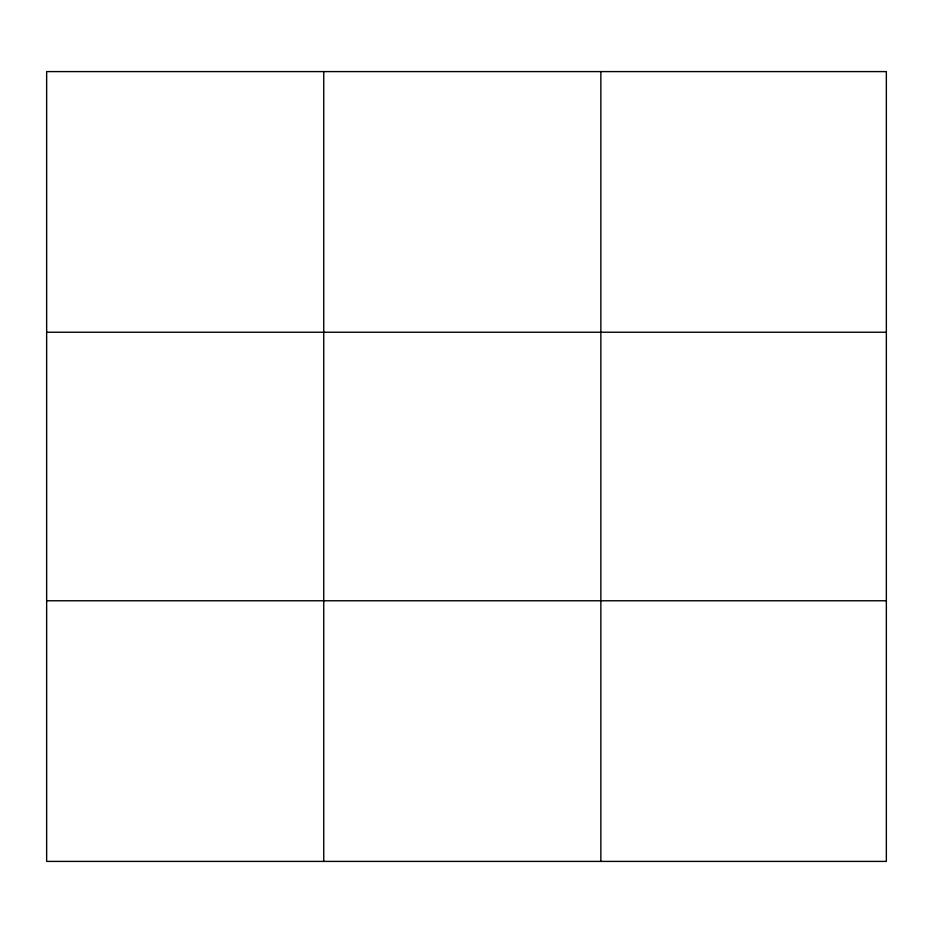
<?xml version="1.0" encoding="UTF-8"?>
<svg xmlns="http://www.w3.org/2000/svg" width="933" height="933" viewBox="0 0 933 933"><rect width="100%" height="100%" fill="white"/><g stroke="black" fill="none" stroke-linecap="round" stroke-linejoin="round"><path stroke-width="1.4" d="M323.751 71.596L323.751 861.404M600.852 71.596L600.852 861.404M46.65 332.23L886.35 332.23M46.65 600.77L886.35 600.77M886.35 71.596L886.35 861.404L46.65 861.404L46.65 71.596L886.35 71.596"/></g></svg>
